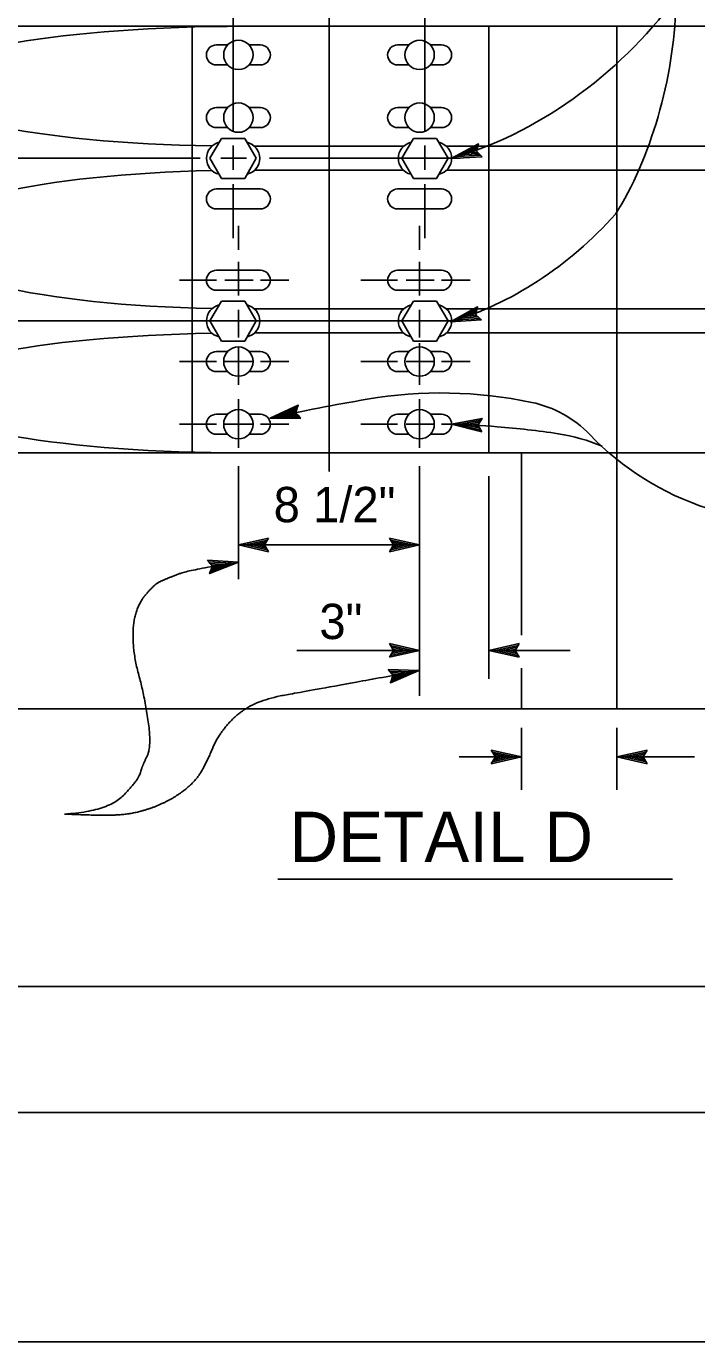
# Model space of a CAD drawing. Extents: x -894 to 866, y -476 to 714.
# Drawn here: x 74.8 to 207.7, y -476.4 to -215.8 of the extents above; entities that cross this region are included whole.
import ezdxf

# ---------------------------------------------------------------- set-up
doc = ezdxf.new("R2010")
doc.units = 0
for name, color, linetype in [('10 Sheet Format', 7, 'Continuous'), ('56 Stage 3 Anno', 7, 'Continuous'), ('57 Undefined', 7, 'Continuous'), ('60 Nongeo Data', 7, 'Continuous')]:
    doc.layers.add(name, color=color, linetype=linetype)

msp = doc.modelspace()

# ---------------------------------------------------------------- linework, layer by layer
at = {"layer": '10 Sheet Format'}
for p, q in [((-438.75, -406.04), (199.07, -406.04)), ((198.77, -406.04), (811.55, -406.04))]:
    msp.add_line(p, q, dxfattribs=at)
for points in [[(-894.04, 713.56), (865.96, 713.56), (865.96, -476.44), (-894.04, -476.44)], [(-863.43, 668.96), (836.57, 668.96), (836.57, -431.04), (-863.43, -431.04)], [(-863.43, 668.96), (836.57, 668.96), (836.57, -431.04), (-863.43, -431.04)]]:
    msp.add_lwpolyline(points, close=True, dxfattribs=at)
at = {"layer": '56 Stage 3 Anno'}
for p, q in [((164.44, -239.05), (164.44, -239.05)), ((159.02, -241.94), (159.02, -241.94)), ((165.16, -241.62), (165.16, -241.62)), ((164.29, -271.37), (164.29, -271.37)), ((158.89, -274.31), (158.89, -274.31)), ((165.03, -273.94), (165.03, -273.94)), ((128.7, -290.83), (128.7, -290.83)), ((123.13, -293.41), (123.13, -293.41)), ((129.27, -293.44), (129.27, -293.44)), ((165.17, -293.49), (165.17, -293.49)), ((159.13, -294.63), (159.13, -294.63)), ((165.09, -296.15), (165.09, -296.15)), ((166.53, -304.91), (166.53, -345.09)), ((116.86, -318.56), (122.86, -317.23)), ((118.25, -318.55), (122.63, -317.58)), ((119.63, -318.56), (122.45, -317.93)), ((122.86, -317.23), (122.06, -318.56)), ((122.86, -317.23), (122.86, -317.23)), ((152.79, -318.56), (146.79, -317.23)), ((146.79, -317.23), (146.79, -317.23)), ((146.79, -317.23), (147.59, -318.56)), ((151.4, -318.55), (147.03, -317.58)), ((150.03, -318.56), (147.21, -317.93)), ((116.86, -318.56), (152.79, -318.56)), ((122.86, -319.9), (116.86, -318.56)), ((116.86, -318.56), (116.86, -318.56)), ((122.65, -319.54), (118.24, -318.56)), ((122.41, -319.18), (119.63, -318.56)), ((121.01, -318.56), (122.22, -318.29)), ((122.24, -318.83), (121.01, -318.56)), ((122.06, -318.56), (122.86, -319.9)), ((122.86, -319.9), (122.86, -319.9)), ((147.59, -318.56), (146.79, -319.9)), ((146.79, -319.9), (152.79, -318.56)), ((146.79, -319.9), (146.79, -319.9)), ((147.01, -319.54), (151.41, -318.56)), ((147.24, -319.18), (150.03, -318.56)), ((147.42, -318.83), (148.65, -318.56)), ((148.65, -318.56), (147.44, -318.29)), ((152.79, -318.56), (152.79, -318.56)), ((110.74, -321.58), (110.74, -321.58)), ((116.87, -321.97), (116.87, -321.97)), ((111.15, -324.22), (111.15, -324.22)), ((152.79, -339.44), (146.79, -338.11)), ((146.79, -338.11), (146.79, -338.11)), ((146.79, -338.11), (147.59, -339.44)), ((151.4, -339.44), (147.03, -338.47)), ((150.03, -339.44), (147.21, -338.82)), ((166.53, -339.44), (172.53, -338.11)), ((167.92, -339.44), (172.29, -338.47)), ((169.29, -339.44), (172.12, -338.82)), ((172.53, -338.11), (171.73, -339.44)), ((172.53, -338.11), (172.53, -338.11)), ((128.43, -339.44), (152.79, -339.44)), ((147.59, -339.44), (146.79, -340.78)), ((146.79, -340.78), (152.79, -339.44)), ((146.79, -340.78), (146.79, -340.78)), ((147.01, -340.43), (151.41, -339.44)), ((147.24, -340.07), (150.03, -339.44)), ((147.42, -339.72), (148.65, -339.45)), ((148.65, -339.45), (147.44, -339.18)), ((152.79, -339.44), (152.79, -339.44)), ((172.53, -340.78), (166.53, -339.44)), ((166.53, -339.44), (166.53, -339.44)), ((182.63, -339.44), (166.53, -339.44)), ((172.31, -340.43), (167.91, -339.44)), ((172.08, -340.07), (169.29, -339.44)), ((170.67, -339.45), (171.88, -339.18)), ((171.9, -339.72), (170.67, -339.45)), ((171.73, -339.44), (172.53, -340.78)), ((172.53, -340.78), (172.53, -340.78)), ((146.52, -343.23), (146.52, -343.23)), ((152.66, -343.46), (152.66, -343.46)), ((147, -345.85), (147, -345.85)), ((173, -354.8), (173, -367.08)), ((191.89, -354.8), (191.89, -367.08)), ((167.8, -360.57), (167, -359.23)), ((167, -359.23), (167, -359.23)), ((167, -359.23), (173, -360.57)), ((167.22, -359.59), (171.62, -360.57)), ((191.89, -360.57), (197.89, -359.24)), ((193.28, -360.57), (197.65, -359.6)), ((197.89, -359.24), (197.09, -360.57)), ((197.89, -359.24), (197.89, -359.24)), ((160.63, -360.57), (173, -360.57)), ((173, -360.57), (167, -361.9)), ((167, -361.9), (167.8, -360.57)), ((167, -361.9), (167, -361.9)), ((171.61, -360.57), (167.23, -361.54)), ((170.24, -360.57), (167.41, -361.2)), ((167.45, -359.95), (170.24, -360.57)), ((167.63, -360.29), (168.86, -360.57)), ((168.86, -360.57), (167.65, -360.84)), ((173, -360.57), (173, -360.57)), ((191.89, -360.57), (207.26, -360.57)), ((197.89, -361.91), (191.89, -360.57)), ((191.89, -360.57), (191.89, -360.57)), ((197.67, -361.56), (193.27, -360.57)), ((194.65, -360.57), (197.48, -359.95)), ((197.44, -361.2), (194.65, -360.57)), ((196.03, -360.57), (197.24, -360.31)), ((197.26, -360.85), (196.03, -360.57)), ((197.09, -360.57), (197.89, -361.91)), ((197.89, -361.91), (197.89, -361.91))]:
    msp.add_line(p, q, dxfattribs=at)
for points in [[(165.16, -241.62), (159.02, -241.94), (164.44, -239.05), (164.33, -239.45), (160.36, -241.56), (164.86, -241.34), (164.56, -241.05), (161.68, -241.2), (164.22, -239.85), (164.11, -240.25), (163.01, -240.83), (164.26, -240.77), (164.03, -240.55), (164.44, -239.05), (164.03, -240.55)], [(165.03, -273.94), (158.89, -274.31), (164.29, -271.37), (164.18, -271.77), (160.23, -273.92), (164.72, -273.65), (164.42, -273.37), (161.55, -273.54), (164.07, -272.17), (163.97, -272.57), (162.87, -273.16), (164.12, -273.09), (163.89, -272.87), (164.29, -271.37), (163.89, -272.87)], [(129.27, -293.44), (123.13, -293.41), (128.7, -290.83), (128.57, -291.22), (124.48, -293.11), (128.99, -293.14), (128.71, -292.84), (125.83, -292.82), (128.44, -291.62), (128.31, -292.01), (127.18, -292.53), (128.43, -292.54), (128.21, -292.3), (128.7, -290.83), (128.21, -292.3)], [(165.09, -296.15), (159.13, -294.63), (165.17, -293.49), (164.95, -293.83), (160.52, -294.67), (164.89, -295.79), (164.69, -295.43), (161.9, -294.72), (164.72, -294.18), (164.5, -294.53), (163.28, -294.76), (164.49, -295.07), (164.33, -294.79), (165.17, -293.49), (164.33, -294.79)], [(110.74, -321.58), (116.87, -321.97), (111.15, -324.22), (111.31, -323.83), (115.5, -322.19), (111, -321.9), (111.27, -322.21), (114.14, -322.4), (111.46, -323.45), (111.62, -323.07), (112.78, -322.61), (111.53, -322.53), (111.74, -322.78), (111.15, -324.22), (111.74, -322.78)], [(146.52, -343.23), (152.66, -343.46), (147, -345.85), (147.14, -345.46), (151.29, -343.72), (146.79, -343.54), (147.06, -343.85), (149.94, -343.96), (147.29, -345.08), (147.44, -344.69), (148.58, -344.21), (147.33, -344.16), (147.54, -344.4), (147, -345.85), (147.54, -344.4)]]:
    msp.add_lwpolyline(points, close=True, dxfattribs=at)
for centre, radius, start, end in [((157.05, -376.18), 87.74, 78.1936, 99.6231), ((212.74, -704.61), 420.85, 99.6231, 102.2941), ((170.45, -312.06), 22.23, 43.8082, 78.1936), ((153.32, -487.69), 193.14, 85.5914, 88.2756), ((155.82, -455.24), 160.59, 81.2392, 85.5914), ((174.78, -332.23), 36.13, 66.8572, 81.2392), ((227.21, -257.62), 56.41, 223.8082, 252.0219)]:
    msp.add_arc(centre, radius, start, end, dxfattribs=at)
for centre, major_axis, ratio, start_param, end_param in [((163.58, -190.86), (-45.38, -43.2), 0.684788, 0.908682, 1.81947), ((187.33, -227.09), (-8.88, -35.18), 0.385695, 0.845371, 2.116468), ((162.23, -231.49), (-38.18, -36.34), 0.684642, 0.919757, 1.693129)]:
    msp.add_ellipse(centre, major_axis=major_axis, ratio=ratio, start_param=start_param, end_param=end_param, dxfattribs=at)
for points in [[(116.87, -321.97), (107.12, -323.51), (103.41, -324.92), (100.06, -326.33), (96.17, -331.45), (95.82, -339.58), (98.29, -348.58), (99.7, -358.65), (97.76, -362.36), (97.05, -365.18), (90.88, -371.36), (82.4, -371.89)], [(152.66, -343.46), (131.48, -347.35), (122.3, -348.94), (117, -351.58), (112.77, -356.35), (110.82, -361.12), (108.35, -365.54), (103.06, -369.42), (96.7, -371.72), (90.88, -372.25), (82.4, -371.89)]]:
    msp.add_open_spline(points, degree=2, dxfattribs=at)
at = {"layer": '57 Undefined'}
msp.add_line((124.68, -384.76), (202.88, -384.76), dxfattribs=at)
at = {"layer": '60 Nongeo Data'}
for p, q in [((134.83, -160.09), (134.83, -304.01)), ((115.81, -198.9), (115.81, -236.51)), ((153.85, -198.9), (153.85, -236.51)), ((331.52, -215.78), (10.97, -215.78)), ((107.71, -215.78), (107.71, -300.31)), ((166.53, -215.78), (166.53, -300.31)), ((191.89, -215.78), (191.89, -300.31)), ((112.5, -219.47), (114.73, -219.47)), ((119, -219.47), (121.22, -219.47)), ((150.66, -219.47), (148.43, -219.47)), ((157.15, -219.47), (154.93, -219.47)), ((112.5, -223.43), (114.73, -223.43)), ((119, -223.43), (121.22, -223.43)), ((150.66, -223.43), (148.43, -223.43)), ((157.15, -223.43), (154.93, -223.43)), ((112.5, -231.89), (114.73, -231.89)), ((119, -231.89), (121.22, -231.89)), ((150.66, -231.89), (148.43, -231.89)), ((157.15, -231.89), (154.93, -231.89)), ((112.5, -235.85), (114.73, -235.85)), ((119, -235.85), (121.22, -235.85)), ((150.66, -235.85), (148.43, -235.85)), ((157.15, -235.85), (154.93, -235.85)), ((113.51, -238.01), (111.21, -241.93)), ((113.51, -238.01), (118.11, -238.01)), ((115.81, -239.41), (115.81, -244.24)), ((118.11, -238.01), (120.4, -241.93)), ((149.6, -239.55), (120.05, -239.55)), ((151.55, -238.01), (149.25, -241.93)), ((151.55, -238.01), (156.15, -238.01)), ((153.85, -239.41), (153.85, -244.24)), ((156.15, -238.01), (158.44, -241.93)), ((331.52, -239.55), (158.09, -239.55)), ((109.31, -241.93), (-28.03, -241.93)), ((110.53, -241.93), (110.53, -241.93)), ((111.21, -241.93), (113.51, -245.92)), ((118.48, -241.93), (113.37, -241.93)), ((120.4, -241.93), (118.11, -245.92)), ((121.09, -241.93), (121.09, -241.93)), ((160.79, -241.93), (123.02, -241.93)), ((148.57, -241.93), (148.57, -241.93)), ((149.25, -241.93), (151.55, -245.92)), ((156.52, -241.93), (151.41, -241.93)), ((158.44, -241.93), (156.15, -245.92)), ((159.13, -241.93), (159.13, -241.93)), ((149.6, -244.31), (120.05, -244.31)), ((331.52, -244.31), (158.09, -244.31)), ((113.51, -245.92), (118.11, -245.92)), ((115.81, -247.04), (115.81, -257.75)), ((151.55, -245.92), (156.15, -245.92)), ((153.85, -247.04), (153.85, -257.75)), ((112.5, -248.01), (121.22, -248.01)), ((157.15, -248.01), (148.43, -248.01)), ((112.5, -251.97), (121.22, -251.97)), ((157.15, -251.97), (148.43, -251.97)), ((116.86, -255.29), (116.86, -260.1)), ((152.79, -255.29), (152.79, -260.1)), ((116.86, -262.47), (116.86, -269.1)), ((152.79, -262.47), (152.79, -269.1)), ((112.5, -264.12), (121.22, -264.12)), ((157.15, -264.12), (148.43, -264.12)), ((105.19, -266.1), (112.5, -266.1)), ((112.5, -268.08), (121.22, -268.08)), ((114.18, -266.1), (119.77, -266.1)), ((121.22, -266.1), (126.87, -266.1)), ((141.12, -266.1), (148.43, -266.1)), ((157.15, -268.08), (148.43, -268.08)), ((150.11, -266.1), (155.7, -266.1)), ((157.15, -266.1), (162.8, -266.1)), ((113.51, -270.23), (111.21, -274.16)), ((113.51, -270.23), (118.11, -270.23)), ((118.11, -270.23), (120.4, -274.16)), ((151.55, -270.23), (149.25, -274.16)), ((151.55, -270.23), (156.15, -270.23)), ((156.15, -270.23), (158.44, -274.16)), ((116.86, -271.94), (116.86, -277.43)), ((149.6, -271.78), (120.06, -271.78)), ((152.79, -271.94), (152.79, -277.43)), ((331.52, -271.78), (158.1, -271.78)), ((160.79, -274.16), (-8.98, -274.16)), ((110.53, -274.15), (110.53, -274.16)), ((111.21, -274.16), (113.51, -278.15)), ((120.4, -274.16), (118.11, -278.15)), ((121.09, -274.15), (121.09, -274.16)), ((148.57, -274.15), (148.57, -274.16)), ((149.25, -274.16), (151.55, -278.15)), ((158.44, -274.16), (156.15, -278.15)), ((159.13, -274.15), (159.13, -274.16)), ((113.51, -278.15), (118.11, -278.15)), ((149.61, -276.54), (120.05, -276.54)), ((151.55, -278.15), (156.15, -278.15)), ((152.79, -278.58), (152.79, -286.81)), ((331.52, -276.54), (158.09, -276.54)), ((114.73, -280.24), (112.5, -280.24)), ((116.86, -279.33), (116.86, -286.81)), ((121.22, -280.24), (119, -280.24)), ((150.66, -280.24), (148.43, -280.24)), ((157.15, -280.24), (154.93, -280.24)), ((105.19, -282.22), (112.5, -282.22)), ((114.18, -282.22), (119.77, -282.22)), ((121.22, -282.22), (126.87, -282.22)), ((141.12, -282.22), (148.43, -282.22)), ((150.11, -282.22), (155.7, -282.22)), ((157.15, -282.22), (162.8, -282.22)), ((114.73, -284.2), (112.5, -284.2)), ((121.22, -284.2), (119, -284.2)), ((150.66, -284.2), (148.43, -284.2)), ((157.15, -284.2), (154.93, -284.2)), ((116.86, -289.65), (116.86, -299.32)), ((152.79, -289.65), (152.79, -299.32)), ((112.5, -292.65), (114.73, -292.65)), ((119, -292.65), (121.22, -292.65)), ((150.66, -292.65), (148.43, -292.65)), ((157.15, -292.65), (154.93, -292.65)), ((105.19, -294.63), (112.5, -294.63)), ((112.5, -296.62), (114.73, -296.62)), ((114.18, -294.63), (119.77, -294.63)), ((119, -296.62), (121.22, -296.62)), ((121.22, -294.63), (126.87, -294.63)), ((141.12, -294.63), (148.43, -294.63)), ((150.66, -296.62), (148.43, -296.62)), ((150.11, -294.63), (155.7, -294.63)), ((157.15, -296.62), (154.93, -296.62)), ((157.15, -294.63), (162.8, -294.63)), ((119.83, -300.31), (46.07, -300.31)), ((331.52, -300.31), (107.71, -300.31)), ((173, -300.31), (173, -336.42)), ((191.89, -300.31), (191.89, -351.03)), ((116.86, -302.92), (116.86, -325.3)), ((152.79, -302.92), (152.79, -348.44)), ((173, -342.98), (173, -351.03)), ((10.97, -351.03), (268.1, -351.03))]:
    msp.add_line(p, q, dxfattribs=at)
for centre in [(116.86, -221.45), (152.79, -221.45), (116.86, -233.87), (152.79, -233.87), (116.86, -282.22), (152.79, -282.22), (116.86, -294.63), (152.79, -294.63)]:
    msp.add_circle(centre, 2.91, dxfattribs=at)
for centre, radius, start, end in [((112.5, -221.45), 1.98, 90, 180), ((112.5, -221.45), 1.98, 90, 180), ((112.5, -221.45), 1.98, 180, 270), ((121.22, -221.45), 1.98, 0, 90), ((121.22, -221.45), 1.98, 270, 0), ((148.43, -221.45), 1.98, 90, 180), ((148.43, -221.45), 1.98, 180, 270), ((157.15, -221.45), 1.98, 0, 90), ((157.15, -221.45), 1.98, 0, 90), ((157.15, -221.45), 1.98, 270, 0), ((112.5, -233.87), 1.98, 90, 180), ((112.5, -233.87), 1.98, 90, 180), ((121.22, -233.87), 1.98, 0, 90), ((148.43, -233.87), 1.98, 90, 180), ((157.15, -233.87), 1.98, 0, 90), ((157.15, -233.87), 1.98, 0, 90), ((112.5, -233.87), 1.98, 180, 270), ((121.22, -233.87), 1.98, 270, 0), ((148.43, -233.87), 1.98, 180, 270), ((157.15, -233.87), 1.98, 270, 0), ((113.77, -241.93), 3.24, 102.4211, 180), ((117.85, -241.93), 3.24, 0, 77.4579), ((151.81, -241.93), 3.24, 102.4211, 180), ((155.89, -241.93), 3.24, 0, 77.4579), ((113.77, -241.93), 3.24, 180, 256.8866), ((117.85, -241.93), 3.24, 283.2329, 0), ((151.81, -241.93), 3.24, 180, 256.8866), ((155.89, -241.93), 3.24, 283.2329, 0), ((112.5, -249.99), 1.98, 90, 180), ((112.5, -249.99), 1.98, 90, 180), ((112.5, -249.99), 1.98, 180, 270), ((121.22, -249.99), 1.98, 0, 90), ((121.22, -249.99), 1.98, 270, 0), ((148.43, -249.99), 1.98, 90, 180), ((148.43, -249.99), 1.98, 180, 270), ((157.15, -249.99), 1.98, 0, 90), ((157.15, -249.99), 1.98, 0, 90), ((157.15, -249.99), 1.98, 270, 0), ((112.5, -266.1), 1.98, 90, 180), ((121.22, -266.1), 1.98, 0, 90), ((148.43, -266.1), 1.98, 90, 180), ((157.15, -266.1), 1.98, 0, 90), ((112.5, -266.1), 1.98, 180, 270), ((112.5, -266.1), 1.98, 180, 270), ((121.22, -266.1), 1.98, 270, 0), ((148.43, -266.1), 1.98, 180, 270), ((157.15, -266.1), 1.98, 270, 0), ((157.15, -266.1), 1.98, 270, 0), ((113.77, -274.15), 3.24, 102.4211, 180), ((117.85, -274.15), 3.24, 0, 77.4579), ((151.81, -274.15), 3.24, 102.4211, 180), ((155.89, -274.15), 3.24, 0, 77.4579), ((113.77, -274.16), 3.24, 180, 256.8866), ((117.85, -274.16), 3.24, 283.2329, 0), ((151.81, -274.16), 3.24, 180, 256.8866), ((155.89, -274.16), 3.24, 283.2329, 0), ((112.5, -282.22), 1.98, 90, 180), ((121.22, -282.22), 1.98, 0, 90), ((148.43, -282.22), 1.98, 90, 180), ((157.15, -282.22), 1.98, 0, 90), ((112.5, -282.22), 1.98, 180, 270), ((121.22, -282.22), 1.98, 270, 0), ((148.43, -282.22), 1.98, 180, 270), ((157.15, -282.22), 1.98, 270, 0), ((112.5, -294.63), 1.98, 90, 180), ((121.22, -294.63), 1.98, 0, 90), ((148.43, -294.63), 1.98, 90, 180), ((157.15, -294.63), 1.98, 0, 90), ((112.5, -294.63), 1.98, 180, 270), ((112.5, -294.63), 1.98, 180, 270), ((121.22, -294.63), 1.98, 270, 0), ((148.43, -294.63), 1.98, 180, 270), ((157.15, -294.63), 1.98, 270, 0), ((157.15, -294.63), 1.98, 270, 0)]:
    msp.add_arc(centre, radius, start, end, dxfattribs=at)
for centre, ratio, start_param, end_param in [((117.92, -227.66), 0.180707, 1.570796, 4.616488), ((117.92, -258.04), 0.208814, 1.666539, 4.616578), ((117.92, -288.43), 0.180707, 1.666599, 4.712389)]:
    msp.add_ellipse(centre, major_axis=(65.78, 0), ratio=ratio, start_param=start_param, end_param=end_param, dxfattribs=at)

# ---------------------------------------------------------------- texts
at = {"layer": '57 Undefined'}
for s, height, p in [('8 1/2"', 7, (123.85, -314.05)), ('3"', 7, (132.91, -337.2)), ('DETAIL D', 10, (126.97, -381.41))]:
    msp.add_text(s, height=height, dxfattribs=at).set_placement(p)

doc.saveas('drawing.dxf')
